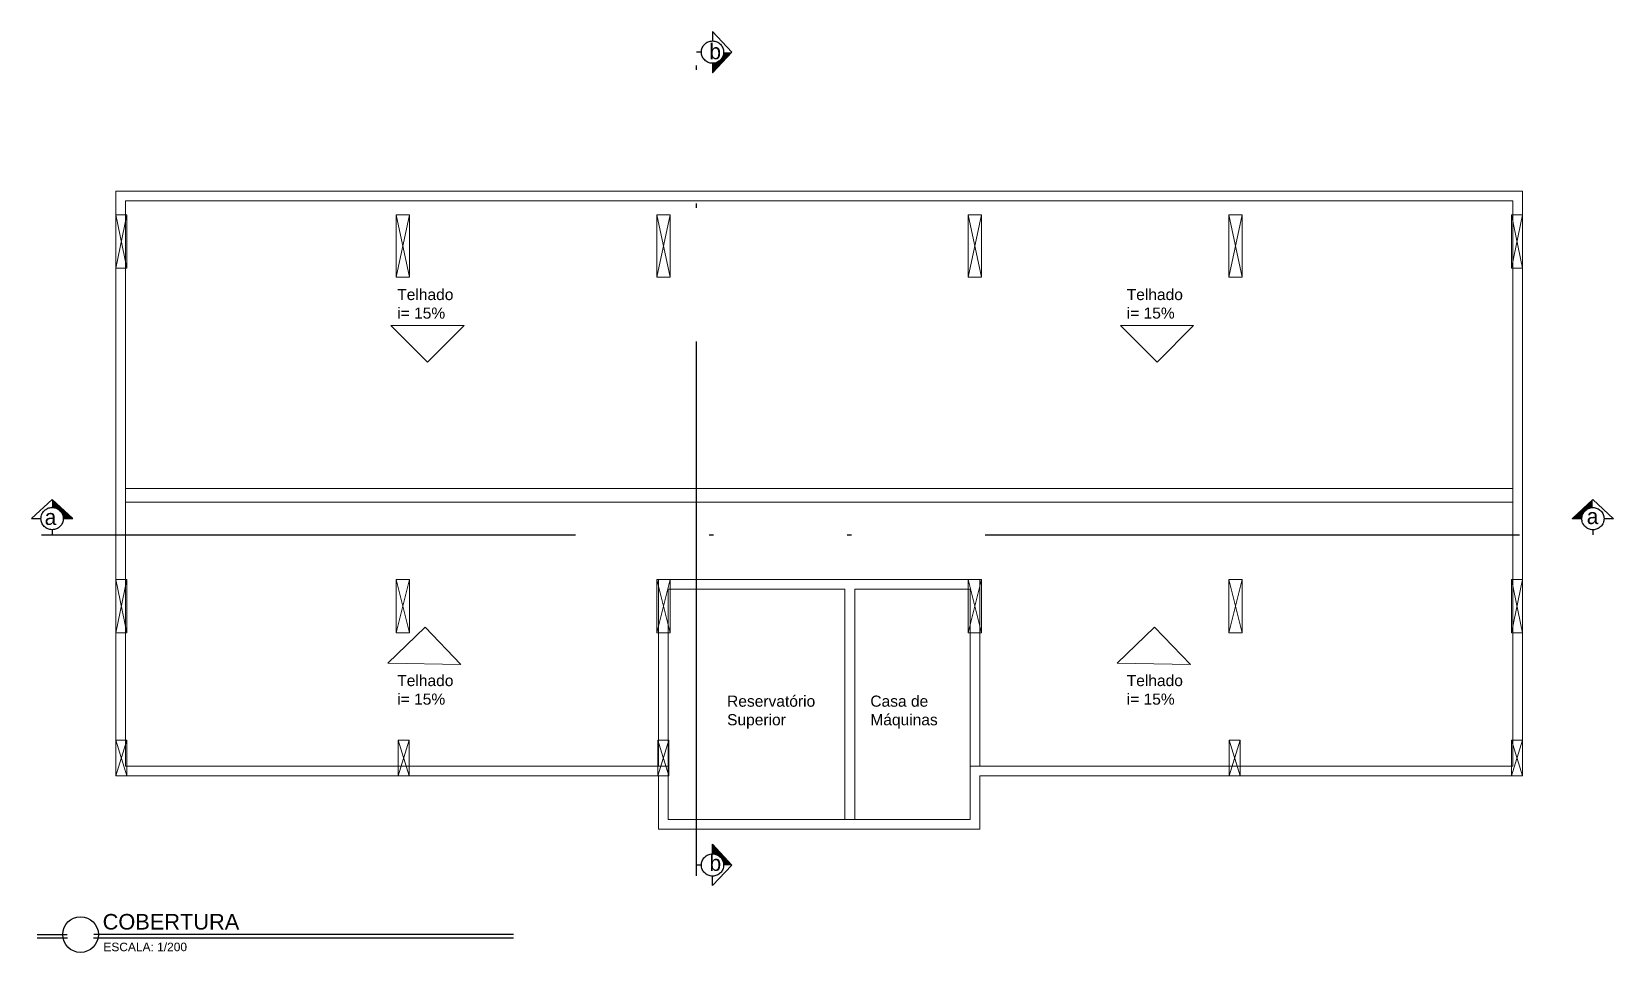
# Model space of a CAD drawing. Header units: millimetres. Extents: x 58.4 to 93.9, y 356.4 to 377.1.
import ezdxf

# ---------------------------------------------------------------- set-up
doc = ezdxf.new("R2010")
doc.units = ezdxf.units.MM
doc.linetypes.add('ACAD_ISO12W100', pattern=[21, 12, -3, 0, -3, 0, -3])
doc.layers.add('A4 - COBERTURA', color=40, linetype='Continuous')
doc.layers.add('PILAR', color=3, linetype='Continuous', lineweight=20)
doc.styles.add('SANSSERIF', font='sas_____.pfb')
doc.styles.get("Standard").update_dxf_attribs({"font": 'arial.ttf'})
pattern_1 = [(360, (68.13693, 368.308868), (1e-17, 0.021), [])]

# ---------------------------------------------------------------- blocks, each defined once
blk = doc.blocks.new('01')
at = {"color": 1, "lineweight": -3}
for p, q in [((759112, -50321), (759788, -50321)), ((759796, -50401), (759112, -50401)), ((769811, -50401), (760379, -50401)), ((769811, -50321), (760388, -50321))]:
    blk.add_line(p, q, dxfattribs=at)
blk.add_circle((760088, -50321), 400, dxfattribs=at)

msp = doc.modelspace()

# ---------------------------------------------------------------- hatches: boundary and pattern name
at = {"layer": 'A4 - COBERTURA', "linetype": 'ACAD_ISO12W100', "lineweight": 30}
h = msp.add_hatch(dxfattribs=at)
h.set_pattern_fill('ANSI31', color=1, scale=0.25, angle=135, style=0)
h.set_pattern_definition(pattern_1)
edge = h.paths.add_edge_path()
edge.add_arc((73.662, 376.664), 0.25, -90, 0)
edge.add_line((73.912, 376.664), (74.094, 376.664))
edge.add_line((74.094, 376.664), (73.662, 376.197))
edge.add_line((73.662, 376.197), (73.662, 376.414))
h = msp.add_hatch(dxfattribs=at)
h.set_pattern_fill('ANSI31', color=1, scale=0.25, angle=45, style=0)
h.set_pattern_definition([(270, (68.730883, 370.985275), (0.021, -1e-17), [])])
edge = h.paths.add_edge_path()
edge.add_arc((58.826, 366.186), 0.25, -360, -270)
edge.add_line((58.826, 366.436), (58.826, 366.618))
edge.add_line((58.826, 366.618), (59.293, 366.186))
edge.add_line((59.293, 366.186), (59.076, 366.186))
h = msp.add_hatch(dxfattribs=at)
h.set_pattern_fill('ANSI31', color=1, scale=0.25, angle=45, style=0)
h.set_pattern_definition([(270, (85.08382, 370.982865), (0.021, -1e-17), [])])
edge = h.paths.add_edge_path()
edge.add_arc((93.439, 366.184), 0.25, 90, 180, ccw=False)
edge.add_line((93.439, 366.434), (93.439, 366.616))
edge.add_line((93.439, 366.616), (92.972, 366.184))
edge.add_line((92.972, 366.184), (93.189, 366.184))
h = msp.add_hatch(dxfattribs=at)
h.set_pattern_fill('ANSI31', color=1, scale=0.25, angle=135, style=0)
h.set_pattern_definition(pattern_1)
edge = h.paths.add_edge_path()
edge.add_arc((73.662, 358.404), 0.25, 0, 90, ccw=False)
edge.add_line((73.912, 358.404), (74.094, 358.404))
edge.add_line((74.094, 358.404), (73.662, 358.871))
edge.add_line((73.662, 358.871), (73.662, 358.654))

# ---------------------------------------------------------------- linework, layer by layer
at = {"layer": 'A4 - COBERTURA', "color": 1, "linetype": 'ACAD_ISO12W100', "lineweight": 30}
for p, q in [((73.662, 377.124), (73.662, 376.914)), ((73.662, 377.124), (74.094, 376.664)), ((73.412, 376.664), (73.301, 376.664)), ((73.662, 376.197), (74.094, 376.664)), ((73.923, 376.664), (73.912, 376.664)), ((73.662, 376.414), (73.662, 376.197)), ((58.366, 366.186), (58.826, 366.618)), ((59.293, 366.186), (58.826, 366.618)), ((58.826, 366.447), (58.826, 366.436)), ((92.972, 366.184), (93.439, 366.616)), ((93.899, 366.184), (93.439, 366.616)), ((93.439, 366.445), (93.439, 366.434)), ((58.366, 366.186), (58.576, 366.186)), ((59.076, 366.186), (59.293, 366.186)), ((93.189, 366.184), (92.972, 366.184)), ((93.899, 366.184), (93.689, 366.184)), ((58.826, 365.936), (58.826, 365.825)), ((93.439, 365.934), (93.439, 365.822)), ((73.662, 358.654), (73.662, 358.871)), ((73.662, 358.871), (74.094, 358.404)), ((73.412, 358.404), (73.301, 358.404)), ((73.662, 357.944), (74.094, 358.404)), ((73.923, 358.404), (73.912, 358.404)), ((73.662, 357.944), (73.662, 358.154))]:
    msp.add_line(p, q, dxfattribs=at)
at = {"layer": 'A4 - COBERTURA', "lineweight": 13}
for p, q in [((60.257, 373.543), (60.257, 360.408)), ((60.477, 373.323), (60.477, 364.408)), ((68.082, 370.525), (66.438, 370.525)), ((84.47, 370.525), (82.826, 370.525)), ((79.667, 364.818), (72.447, 364.818)), ((79.667, 362.128), (79.667, 364.818)), ((68.01, 362.91), (66.366, 362.941)), ((84.398, 362.91), (82.754, 362.941)), ((60.257, 360.408), (72.447, 360.408)), ((72.447, 360.408), (72.447, 359.208)), ((79.667, 359.208), (79.667, 360.408)), ((79.667, 360.408), (91.857, 360.408)), ((72.447, 359.208), (79.667, 359.208))]:
    msp.add_line(p, q, dxfattribs=at)
at = {"layer": 'A4 - COBERTURA', "linetype": 'Continuous', "lineweight": 13}
for p, q in [((67.26, 369.703), (66.438, 370.525)), ((68.082, 370.525), (67.26, 369.703)), ((83.648, 369.703), (82.826, 370.525)), ((84.47, 370.525), (83.648, 369.703)), ((77.602, 364.818), (76.637, 364.818)), ((76.637, 364.598), (76.637, 362.128)), ((77.602, 364.598), (76.857, 364.598)), ((76.857, 364.598), (76.857, 362.128)), ((79.447, 364.598), (76.857, 364.598)), ((79.447, 362.128), (79.447, 364.598)), ((67.204, 363.747), (66.366, 362.941)), ((68.01, 362.91), (67.204, 363.747)), ((83.592, 363.747), (82.754, 362.941)), ((84.398, 362.91), (83.592, 363.747)), ((91.637, 360.628), (79.447, 360.628)), ((79.447, 360.628), (79.447, 359.428))]:
    msp.add_line(p, q, dxfattribs=at)
at = {"layer": 'A4 - COBERTURA', "color": 251, "linetype": 'Continuous', "lineweight": 13, "true_color": 0x636466}
for p, q in [((60.477, 366.858), (91.637, 366.858)), ((60.477, 366.558), (91.637, 366.558))]:
    msp.add_line(p, q, dxfattribs=at)
at = {"layer": 'A4 - COBERTURA', "color": 1, "linetype": 'ACAD_ISO12W100', "lineweight": 30}
for points in [[(73.299, 358.165), (73.299, 376.902)], [(58.587, 365.821), (93.775, 365.821)]]:
    msp.add_lwpolyline(points, dxfattribs=at)
at = {"layer": 'A4 - COBERTURA', "lineweight": 13}
for points in [[(91.857, 360.408), (91.857, 373.543), (60.257, 373.543)], [(72.857, 373.543), (60.257, 373.543)], [(72.857, 373.323), (60.477, 373.323)], [(91.637, 360.628), (91.637, 373.323), (60.477, 373.323)], [(60.477, 364.408), (60.477, 360.628), (66.557, 360.628)], [(60.477, 360.628), (72.667, 360.628), (72.667, 359.428), (76.637, 359.428)], [(85.857, 360.628), (91.257, 360.628)], [(76.857, 359.428), (79.447, 359.428)]]:
    msp.add_lwpolyline(points, dxfattribs=at)
at = {"layer": 'A4 - COBERTURA', "linetype": 'Continuous', "lineweight": 13}
for points in [[(77.602, 364.818), (72.447, 364.818), (72.447, 360.628)], [(76.637, 364.598), (72.667, 364.598), (72.667, 360.628)], [(76.637, 364.598), (76.407, 364.598)], [(76.637, 364.818), (76.487, 364.818)], [(76.637, 362.128), (76.637, 359.428)], [(76.857, 362.128), (76.857, 359.428)], [(79.447, 362.128), (79.447, 360.628)], [(79.667, 362.128), (79.667, 360.628)], [(79.447, 359.428), (76.637, 359.428)], [(79.447, 359.428), (76.747, 359.428)]]:
    msp.add_lwpolyline(points, dxfattribs=at)
at = {"layer": 'A4 - COBERTURA', "color": 1, "linetype": 'ACAD_ISO12W100', "lineweight": 30}
for centre in [(73.662, 376.664), (58.826, 366.186), (93.439, 366.184), (73.662, 358.404)]:
    msp.add_circle(centre, 0.25, dxfattribs=at)
at = {"layer": 'PILAR', "linetype": 'Continuous', "lineweight": 13}
for p, q in [((60.257, 373.008), (60.507, 371.808)), ((60.257, 371.808), (60.507, 373.008)), ((66.557, 373.008), (66.857, 371.608)), ((66.557, 371.608), (66.857, 373.008)), ((72.407, 373.008), (72.707, 371.608)), ((72.407, 371.608), (72.707, 373.008)), ((79.707, 373.008), (79.407, 371.608)), ((79.707, 371.608), (79.407, 373.008)), ((85.557, 373.008), (85.257, 371.608)), ((85.557, 371.608), (85.257, 373.008)), ((91.857, 373.008), (91.607, 371.808)), ((91.857, 371.808), (91.607, 373.008)), ((60.257, 364.818), (60.507, 363.618)), ((60.257, 363.618), (60.507, 364.818)), ((66.856, 363.618), (66.556, 364.818)), ((66.856, 364.818), (66.556, 363.618)), ((72.707, 363.618), (72.407, 364.818)), ((72.707, 364.818), (72.407, 363.618)), ((79.407, 363.618), (79.707, 364.818)), ((79.407, 364.818), (79.707, 363.618)), ((85.258, 363.618), (85.558, 364.818)), ((85.258, 364.818), (85.558, 363.618)), ((91.857, 364.818), (91.607, 363.618)), ((91.857, 363.618), (91.607, 364.818)), ((60.257, 361.208), (60.507, 360.408)), ((60.257, 360.408), (60.507, 361.208)), ((66.598, 361.208), (66.848, 360.408)), ((66.598, 360.408), (66.848, 361.208)), ((72.432, 361.208), (72.682, 360.408)), ((72.432, 360.408), (72.682, 361.208)), ((85.517, 361.208), (85.267, 360.408)), ((85.517, 360.408), (85.267, 361.208)), ((91.857, 361.208), (91.607, 360.408)), ((91.857, 360.408), (91.607, 361.208))]:
    msp.add_line(p, q, dxfattribs=at)
for points in [[(60.257, 371.808), (60.507, 371.808), (60.507, 373.008), (60.257, 373.008)], [(66.557, 371.608), (66.857, 371.608), (66.857, 373.008), (66.557, 373.008)], [(72.407, 371.608), (72.707, 371.608), (72.707, 373.008), (72.407, 373.008)], [(79.707, 371.608), (79.407, 371.608), (79.407, 373.008), (79.707, 373.008)], [(85.557, 371.608), (85.257, 371.608), (85.257, 373.008), (85.557, 373.008)], [(91.857, 371.808), (91.607, 371.808), (91.607, 373.008), (91.857, 373.008)], [(60.257, 363.618), (60.507, 363.618), (60.507, 364.818), (60.257, 364.818)], [(66.556, 363.618), (66.856, 363.618), (66.856, 364.818), (66.556, 364.818)], [(72.407, 363.618), (72.707, 363.618), (72.707, 364.818), (72.407, 364.818)], [(79.707, 363.618), (79.407, 363.618), (79.407, 364.818), (79.707, 364.818)], [(85.558, 363.618), (85.258, 363.618), (85.258, 364.818), (85.558, 364.818)], [(91.857, 363.618), (91.607, 363.618), (91.607, 364.818), (91.857, 364.818)], [(60.257, 360.408), (60.507, 360.408), (60.507, 361.208), (60.257, 361.208)], [(66.598, 360.408), (66.848, 360.408), (66.848, 361.208), (66.598, 361.208)], [(72.432, 360.408), (72.682, 360.408), (72.682, 361.208), (72.432, 361.208)], [(85.517, 360.408), (85.267, 360.408), (85.267, 361.208), (85.517, 361.208)], [(91.857, 360.408), (91.607, 360.408), (91.607, 361.208), (91.857, 361.208)]]:
    msp.add_lwpolyline(points, close=True, dxfattribs=at)

# ---------------------------------------------------------------- block references
at = {"linetype": 'Continuous', "lineweight": 13, "xscale": 0.001, "yscale": 0.001, "zscale": 0.001}
msp.add_blockref('01', (-700.623, 407.163), dxfattribs=at)

# ---------------------------------------------------------------- texts
at = {"color": 3, "lineweight": -3, "style": 'SANSSERIF'}
for s, height, p in [('COBERTURA', 0.35, (59.961, 356.955)), ('ESCALA: 1/200', 0.192, (59.978, 356.468))]:
    msp.add_text(s, height=height, dxfattribs=at).set_placement(p)
at = {"layer": 'A4 - COBERTURA', "char_height": 0.35, "width": 2.37145}
for s, insert, attachment_point in [('{\\fFlux Architect|b0|i0|c0|p2;b}', (73.722, 376.854), 2), ('{\\fFlux Architect|b0|i0|c0|p2;a}', (58.789, 366.038), 8), ('{\\fFlux Architect|b0|i0|c0|p2;a}', (93.431, 366.057), 8), ('{\\fFlux Architect|b0|i0|c0|p2;b}', (73.725, 358.268), 8)]:
    msp.add_mtext(s, dxfattribs=dict(at, insert=insert, attachment_point=attachment_point))
at = {"layer": 'A4 - COBERTURA', "lineweight": 13, "char_height": 0.25, "attachment_point": 1}
for s, insert in [('Telhado\\Pi= 15%', (66.579, 371.344)), ('Telhado\\Pi= 15%', (82.967, 371.344)), ('Telhado\\Pi= 15%', (66.579, 362.673)), ('Telhado\\Pi= 15%', (82.967, 362.673)), ('Reservatório\\PSuperior', (73.989, 362.21)), ('Casa de Máquinas', (77.207, 362.21))]:
    msp.add_mtext_dynamic_manual_height_columns(s, width=1.39119, gutter_width=0.0125, heights=[0], dxfattribs=dict(at, insert=insert))

doc.saveas('drawing.dxf')
